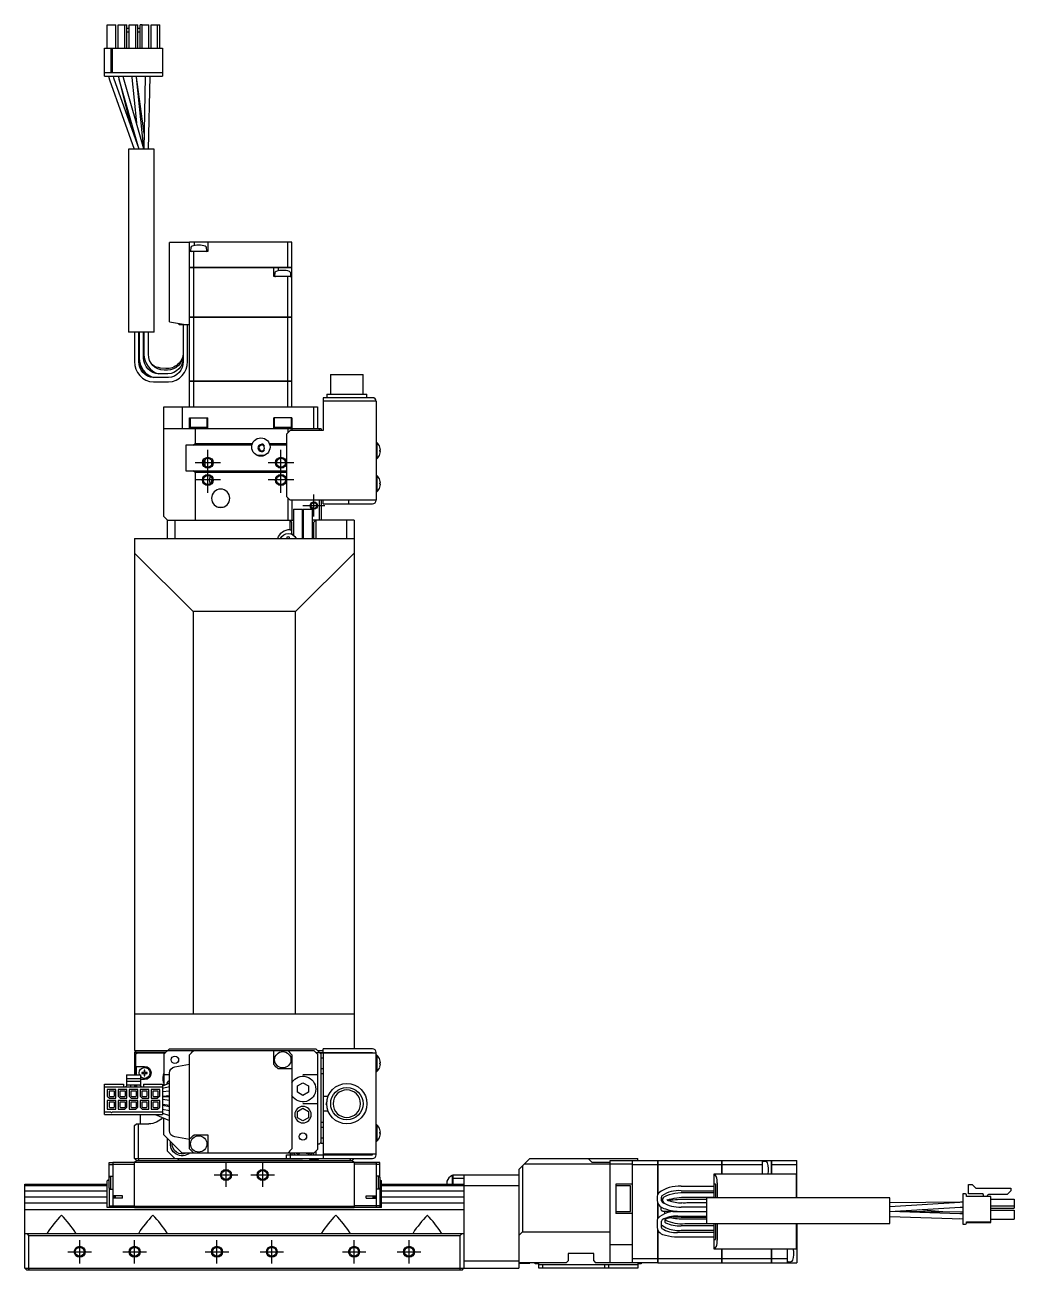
# Model space of a CAD drawing. Extents: x 0 to 1149, y -8 to 939.
# Drawn here: x 878.3 to 1148.7, y 300.2 to 640.6 of the extents above; entities that cross this region are included whole.
import ezdxf

# ---------------------------------------------------------------- set-up
doc = ezdxf.new("R2010")
doc.units = 0
doc.header["$LTSCALE"] = 0.5
doc.linetypes.add('CENTER', pattern=[50.8, 31.75, -6.35, 6.35, -6.35])
for name, color, linetype in [('MSM_CENTER', 1, 'CENTER'), ('MSM_CONTINUOUS', 7, 'CONTINUOUS'), ('MSM_NARROW', 5, 'CONTINUOUS')]:
    doc.layers.add(name, color=color, linetype=linetype)

msp = doc.modelspace()

# ---------------------------------------------------------------- linework, layer by layer
at = {"layer": 'MSM_CENTER'}
for p, q in [((928.32, 512.65), (928.32, 524.35)), ((948.32, 512.65), (948.32, 524.35)), ((931.82, 520.85), (924.82, 520.85)), ((951.82, 520.85), (944.82, 520.85)), ((931.82, 516.15), (924.82, 516.15)), ((951.82, 516.15), (944.82, 516.15)), ((957.32, 506.15), (957.32, 512.15)), ((954.32, 509.15), (960.32, 509.15)), ((933.32, 322.92), (933.32, 329.38)), ((943.32, 322.92), (943.32, 329.38)), ((930.09, 326.15), (936.55, 326.15)), ((940.09, 326.15), (946.55, 326.15)), ((893.32, 301.92), (893.32, 308.38)), ((908.32, 301.92), (908.32, 308.38)), ((930.82, 301.92), (930.82, 308.38)), ((945.82, 301.92), (945.82, 308.38)), ((968.32, 301.92), (968.32, 308.38)), ((983.32, 301.92), (983.32, 308.38)), ((890.09, 305.15), (896.55, 305.15)), ((905.09, 305.15), (911.55, 305.15)), ((927.59, 305.15), (934.05, 305.15)), ((942.59, 305.15), (949.05, 305.15)), ((965.09, 305.15), (971.55, 305.15)), ((980.09, 305.15), (986.55, 305.15))]:
    msp.add_line(p, q, dxfattribs=at)
at = {"layer": 'MSM_CONTINUOUS'}
for p, q in [((900.8, 634.2), (900.8, 640.55)), ((900.8, 640.55), (903.2, 640.55)), ((903.2, 634.2), (903.2, 640.55)), ((903.8, 640.55), (905.6, 640.55)), ((903.8, 634.2), (903.8, 640.55)), ((905.6, 634.2), (905.6, 640.55)), ((905.6, 640.55), (906.2, 640.55)), ((906.2, 634.2), (906.2, 640.55)), ((906.8, 634.2), (906.8, 640.55)), ((906.8, 640.55), (908.6, 640.55)), ((908.6, 634.2), (908.6, 640.55)), ((908.6, 640.55), (909.2, 640.55)), ((909.2, 634.2), (909.2, 640.55)), ((909.8, 634.2), (909.8, 640.55)), ((910.4, 640.55), (909.8, 640.55)), ((910.4, 634.2), (910.4, 640.55)), ((910.4, 640.55), (912.2, 640.55)), ((912.2, 634.2), (912.2, 640.55)), ((912.8, 634.2), (912.8, 640.55)), ((912.8, 640.55), (914.6, 640.55)), ((914.6, 634.2), (914.6, 640.55)), ((914.6, 640.55), (915.2, 640.55)), ((915.2, 634.2), (915.2, 640.55)), ((906.2, 639.66), (906.8, 639.66)), ((906.2, 638.66), (906.8, 638.66)), ((909.2, 639.66), (909.8, 639.66)), ((909.2, 638.66), (909.8, 638.66)), ((900.07, 626.55), (900.07, 634.2)), ((900.07, 634.2), (915.92, 634.2)), ((901.85, 634.2), (901.85, 627.57)), ((902.15, 634.2), (902.15, 627.57)), ((915.92, 634.2), (915.92, 626.55)), ((900.07, 627.57), (915.92, 627.57)), ((900.07, 626.55), (915.92, 626.55)), ((901.18, 626.55), (901.44, 625.52)), ((902.67, 625.96), (902.5, 626.55)), ((902.67, 625.95), (902.51, 626.55)), ((903.85, 626.55), (903.99, 625.79)), ((903.86, 626.55), (904.03, 625.7)), ((905.29, 626.06), (905.17, 626.55)), ((907.53, 626.55), (907.56, 626.14)), ((908.85, 626.27), (908.83, 626.55)), ((911.22, 626.47), (910.82, 606.55)), ((911.22, 626.55), (911.22, 626.47)), ((911.22, 626.55), (911.22, 626.4)), ((912.12, 606.55), (912.52, 626.45)), ((912.52, 626.45), (912.52, 626.55)), ((901.44, 625.52), (908.18, 606.55)), ((909.56, 606.55), (902.67, 625.96)), ((903.99, 625.79), (907.1, 613.48)), ((904.03, 625.7), (909.23, 607.49)), ((910.82, 606.64), (905.29, 626.06)), ((907.56, 626.14), (908.8, 613.74)), ((910.81, 606.68), (908.85, 626.27)), ((910.9, 610.85), (908.86, 626.31)), ((913.67, 606.55), (906.67, 606.55)), ((906.67, 606.55), (906.67, 556.55)), ((913.67, 556.55), (913.67, 606.55)), ((917.82, 559.42), (917.82, 581.05)), ((923.32, 581.05), (917.82, 581.05)), ((923.32, 543.15), (923.32, 581.15)), ((951.32, 581.15), (923.32, 581.15)), ((923.65, 579.63), (923.59, 578.86)), ((924.57, 581.15), (924.57, 580.21)), ((928.05, 578.86), (927.98, 579.63)), ((928.32, 581.15), (928.32, 578.65)), ((950.16, 574.26), (950.16, 581.15)), ((951.32, 574.26), (951.32, 581.15)), ((928.32, 578.65), (923.32, 578.65)), ((924.47, 574.26), (924.47, 578.65)), ((923.32, 574.26), (951.32, 574.26)), ((951.32, 574.25), (923.32, 574.25)), ((923.33, 574.25), (923.33, 574.26)), ((924.47, 560.65), (924.47, 574.25)), ((924.48, 574.25), (924.48, 574.26)), ((946.32, 571.75), (946.32, 574.25)), ((946.65, 572.74), (946.59, 571.97)), ((947.57, 574.25), (947.57, 573.32)), ((950.15, 574.25), (950.15, 574.26)), ((951.05, 571.97), (950.98, 572.74)), ((951.31, 574.25), (951.31, 574.26)), ((951.32, 560.65), (951.32, 574.25)), ((951.32, 571.75), (946.32, 571.75)), ((950.16, 560.65), (950.16, 571.75)), ((917.82, 559.42), (922.72, 558.55)), ((920.52, 558.55), (920.52, 558.94)), ((923.32, 558.55), (920.52, 558.55)), ((921.57, 558.55), (921.57, 548.55)), ((922.77, 548.55), (922.77, 558.55)), ((923.32, 560.65), (951.32, 560.65)), ((951.32, 560.64), (923.32, 560.64)), ((923.33, 560.65), (923.33, 560.64)), ((924.47, 543.15), (924.47, 560.64)), ((924.48, 560.65), (924.48, 560.64)), ((950.15, 560.65), (950.15, 560.64)), ((950.16, 543.15), (950.16, 560.64)), ((951.31, 560.65), (951.31, 560.64)), ((951.32, 543.15), (951.32, 560.64)), ((913.67, 556.55), (906.67, 556.55)), ((908.27, 556.55), (908.27, 548.55)), ((909.47, 548.55), (909.47, 556.55)), ((909.57, 556.55), (909.57, 549.55)), ((910.77, 549.55), (910.77, 556.55)), ((910.87, 556.55), (910.87, 549.55)), ((912.07, 550.55), (912.07, 556.55)), ((910.92, 548.84), (910.77, 550.05)), ((910.87, 549.55), (910.92, 548.84)), ((910.92, 548.84), (910.93, 548.81)), ((910.93, 548.81), (910.92, 548.84)), ((921.57, 551.03), (921.56, 550.8)), ((917.41, 545.15), (914.93, 545.15)), ((916.8, 546.63), (915.42, 546.75)), ((917.26, 546.15), (916.38, 546.15)), ((961.89, 544.95), (970.74, 544.95)), ((961.89, 544.95), (961.89, 539.65)), ((970.74, 539.65), (970.74, 544.95)), ((913.47, 544.16), (913.51, 544.15)), ((917.57, 544.15), (913.47, 544.15)), ((913.47, 542.95), (917.57, 542.95)), ((923.32, 543.15), (951.32, 543.15)), ((923.32, 536.15), (923.32, 543.14)), ((951.32, 543.14), (923.32, 543.14)), ((923.33, 543.15), (923.33, 543.14)), ((924.47, 536.15), (924.47, 543.14)), ((924.48, 543.15), (924.48, 543.14)), ((950.15, 543.15), (950.15, 543.14)), ((950.16, 536.15), (950.16, 543.14)), ((951.31, 543.15), (951.31, 543.14)), ((951.32, 536.15), (951.32, 543.14)), ((959.82, 538.65), (959.82, 529.65)), ((973.32, 538.65), (959.82, 538.65)), ((960.82, 539.65), (971.82, 539.65)), ((960.82, 539.65), (960.82, 538.65)), ((971.82, 538.65), (971.82, 539.65)), ((916.32, 536.15), (958.32, 536.15)), ((916.32, 506.15), (916.32, 536.15)), ((921.32, 536.15), (921.32, 530.15)), ((957.32, 530.15), (957.32, 536.15)), ((958.32, 536.15), (958.32, 530.15)), ((974.32, 537.65), (959.82, 537.65)), ((974.32, 537.65), (974.32, 510.65)), ((923.32, 533.15), (928.32, 533.15)), ((923.32, 530.15), (923.32, 533.15)), ((923.47, 533.15), (923.47, 530.55)), ((928.17, 530.55), (928.17, 533.15)), ((928.32, 530.15), (928.32, 533.15)), ((951.32, 533.15), (946.32, 533.15)), ((946.32, 530.15), (946.32, 533.15)), ((946.47, 533.15), (946.47, 530.55)), ((951.17, 530.55), (951.17, 533.15)), ((951.32, 533.15), (951.32, 529.65)), ((959.32, 530.15), (916.32, 530.15)), ((923.47, 530.55), (928.17, 530.55)), ((924.82, 530.15), (924.82, 526.15)), ((946.47, 530.55), (951.17, 530.55)), ((950.82, 529.65), (949.82, 528.65)), ((949.82, 528.65), (949.82, 511.65)), ((950.32, 529.15), (950.32, 530.15)), ((959.82, 529.65), (950.82, 529.65)), ((958.82, 529.65), (958.82, 530.15)), ((959.32, 530.15), (959.32, 529.65)), ((922.32, 525.65), (922.32, 518.65)), ((940.37, 525.65), (922.32, 525.65)), ((924.32, 525.65), (924.82, 526.15)), ((924.82, 526.15), (940.53, 526.15)), ((945.11, 526.15), (949.82, 526.15)), ((949.82, 525.65), (945.27, 525.65)), ((974.5, 526.4), (974.32, 526.4)), ((974.5, 526.4), (974.5, 521.9)), ((975.35, 525.13), (975.35, 525.13)), ((975.35, 524.33), (975.51, 524.33)), ((975.35, 523.97), (975.35, 524.33)), ((929.32, 521.57), (929.32, 520.15)), ((941.73, 522.9), (943.91, 522.9)), ((974.32, 521.9), (974.5, 521.9)), ((975.51, 523.97), (975.35, 523.97)), ((975.35, 523.18), (975.35, 523.18)), ((922.32, 518.65), (949.82, 518.65)), ((924.82, 518.15), (924.32, 518.65)), ((924.82, 518.15), (924.82, 505.15)), ((949.82, 518.15), (924.82, 518.15)), ((929.33, 520.15), (929.32, 520.15)), ((929.32, 516.25), (929.54, 516.25)), ((929.32, 516.25), (929.32, 515.44)), ((974.5, 517.4), (974.32, 517.4)), ((974.5, 517.4), (974.5, 512.9)), ((975.35, 516.13), (975.35, 516.13)), ((975.35, 515.33), (975.51, 515.33)), ((975.35, 514.97), (975.35, 515.33)), ((975.51, 514.97), (975.35, 514.97)), ((975.35, 514.18), (975.35, 514.18)), ((949.82, 511.65), (950.82, 510.65)), ((950.32, 505.15), (950.32, 511.15)), ((974.32, 510.65), (950.82, 510.65)), ((951.32, 510.65), (951.32, 505.15)), ((958.82, 505.15), (958.82, 510.65)), ((959.32, 510.65), (959.32, 505.15)), ((959.82, 509.65), (959.82, 510.65)), ((966.82, 510.65), (966.82, 509.65)), ((974.32, 512.9), (974.5, 512.9)), ((931.12, 508.75), (932.52, 508.75)), ((951.72, 508.15), (954.22, 508.15)), ((951.72, 508.15), (951.72, 501.04)), ((954.22, 500.15), (954.22, 508.15)), ((954.42, 508.15), (956.92, 508.15)), ((954.42, 508.15), (954.42, 500.15)), ((956.92, 500.15), (956.92, 508.15)), ((959.82, 509.65), (973.32, 509.65)), ((916.32, 506.15), (917.32, 505.15)), ((917.32, 500.15), (917.32, 505.15)), ((917.32, 505.15), (951.72, 505.15)), ((919.32, 505.15), (919.32, 500.15)), ((950.82, 502.65), (950.82, 505.15)), ((951.32, 504.65), (950.82, 505.15)), ((951.32, 501.35), (951.32, 504.65)), ((954.42, 505.15), (954.22, 505.15)), ((968.32, 505.15), (956.92, 505.15)), ((957.82, 505.15), (957.32, 504.65)), ((957.32, 500.15), (957.32, 504.65)), ((957.82, 505.15), (957.82, 500.15)), ((966.32, 500.15), (966.32, 505.15)), ((968.32, 505.15), (968.32, 360.65)), ((949.95, 500.56), (949.95, 500.15)), ((950.69, 500.15), (950.69, 500.56)), ((951.32, 502.11), (950.82, 502.65)), ((908.32, 500.15), (968.32, 500.15)), ((908.32, 500.15), (908.32, 360.15)), ((924.32, 480.15), (908.32, 496.15)), ((968.32, 496.15), (952.32, 480.15)), ((952.32, 480.15), (924.32, 480.15)), ((924.32, 480.15), (924.32, 370.15)), ((952.32, 370.15), (952.32, 480.15)), ((968.32, 370.15), (908.32, 370.15)), ((908.32, 360.15), (957.32, 360.15)), ((908.82, 360.15), (908.32, 359.65)), ((908.32, 359.65), (908.32, 353.53)), ((916.82, 359.65), (908.32, 359.65)), ((909.02, 359.65), (908.52, 359.15)), ((908.52, 359.15), (908.52, 353.53)), ((909.07, 359.55), (908.57, 359.05)), ((908.57, 359.05), (908.57, 355.85)), ((909.07, 359.55), (916.72, 359.55)), ((917.82, 360.65), (916.32, 359.15)), ((916.32, 359.15), (916.32, 350.62)), ((917.82, 360.65), (957.82, 360.65)), ((923.32, 333.31), (923.32, 359)), ((946.32, 356.4), (946.32, 360.15)), ((951.32, 359), (951.32, 333.31)), ((958.32, 359.15), (957.32, 360.15)), ((959.32, 359.15), (957.82, 360.65)), ((957.82, 359.65), (973.32, 359.65)), ((958.32, 360.15), (959.82, 360.15)), ((958.32, 359.15), (958.32, 333.15)), ((958.92, 359.55), (967.57, 359.55)), ((959.32, 334.77), (959.32, 359.54)), ((973.32, 359.54), (959.32, 359.54)), ((959.82, 358.1), (959.32, 358.1)), ((959.82, 359.65), (959.82, 360.65)), ((973.32, 360.65), (959.82, 360.65)), ((959.82, 359.45), (959.82, 331.85)), ((974.32, 359.45), (959.82, 359.45)), ((967.57, 359.55), (967.58, 359.54)), ((967.62, 359.65), (967.73, 359.54)), ((968.32, 359.54), (968.32, 359.65)), ((973.32, 359.45), (973.32, 359.65)), ((974.32, 331.65), (974.32, 359.65)), ((974.5, 358.9), (974.32, 358.9)), ((974.5, 358.9), (974.5, 354.4)), ((975.35, 357.63), (975.35, 357.63)), ((908.57, 355.85), (911.02, 355.85)), ((908.77, 355.85), (908.77, 353.53)), ((910.89, 354.18), (910.27, 354.18)), ((910.27, 354.18), (910.27, 353.93)), ((911.14, 354.8), (910.89, 354.8)), ((910.89, 354.8), (910.89, 354.18)), ((911.14, 354.18), (911.14, 354.8)), ((911.77, 354.18), (911.14, 354.18)), ((911.77, 353.93), (911.77, 354.18)), ((919.31, 355.75), (923.32, 356.45)), ((951.32, 355.15), (947.57, 355.15)), ((959.82, 355.21), (959.32, 355.21)), ((974.32, 354.4), (974.5, 354.4)), ((975.35, 356.47), (975.35, 356.83)), ((975.35, 356.83), (975.51, 356.83)), ((975.51, 356.47), (975.35, 356.47)), ((975.35, 355.68), (975.35, 355.68)), ((900.07, 342.68), (900.07, 350.96)), ((900.07, 350.96), (905.27, 350.96)), ((905.27, 350.96), (905.27, 350.25)), ((906.07, 353.53), (906.07, 350.5)), ((906.07, 353.53), (909.93, 353.53)), ((906.07, 352.51), (909.93, 352.51)), ((906.07, 351.81), (909.93, 351.81)), ((906.07, 350.81), (909.93, 350.81)), ((907.17, 350.81), (907.17, 350.25)), ((908.32, 350.81), (908.32, 350.25)), ((908.52, 350.25), (908.52, 350.81)), ((908.57, 350.81), (908.57, 350.25)), ((908.82, 350.81), (908.82, 350.25)), ((909.93, 353.53), (909.93, 350.5)), ((911.02, 352.25), (909.93, 352.25)), ((910.27, 353.93), (910.89, 353.93)), ((910.73, 350.96), (910.73, 350.25)), ((910.73, 350.96), (915.92, 350.96)), ((910.89, 353.93), (910.89, 353.3)), ((910.89, 353.3), (911.14, 353.3)), ((911.14, 353.3), (911.14, 353.93)), ((911.14, 353.93), (911.77, 353.93)), ((917.82, 351.26), (915.92, 350.45)), ((915.92, 350.96), (915.92, 342.68)), ((916.09, 351.92), (916.09, 353.08)), ((916.32, 353.65), (917.82, 353.65)), ((917.82, 338.33), (917.82, 353.97)), ((952.82, 350.52), (954.32, 351.39)), ((954.32, 353.65), (958.32, 353.65)), ((954.32, 351.39), (955.82, 350.52)), ((959.82, 353.77), (959.32, 353.77)), ((900.07, 350.25), (915.92, 350.25)), ((900.8, 349.52), (900.8, 347.72)), ((903.2, 349.52), (900.8, 349.52)), ((900.8, 347.72), (901.4, 347.12)), ((901.31, 349.07), (901.31, 347.82)), ((902.78, 349.07), (901.31, 349.07)), ((901.31, 347.82), (901.56, 347.57)), ((901.56, 347.57), (902.53, 347.57)), ((902.53, 347.57), (902.78, 347.82)), ((902.78, 347.82), (902.78, 349.07)), ((903.2, 347.12), (903.2, 349.52)), ((903.8, 349.52), (903.8, 347.72)), ((906.2, 349.52), (903.8, 349.52)), ((903.8, 347.72), (904.4, 347.12)), ((904.31, 349.07), (904.31, 347.82)), ((905.78, 349.07), (904.31, 349.07)), ((904.31, 347.82), (904.56, 347.57)), ((904.56, 347.57), (905.53, 347.57)), ((905.53, 347.57), (905.78, 347.82)), ((905.78, 347.82), (905.78, 349.07)), ((906.2, 347.12), (906.2, 349.52)), ((906.8, 349.52), (906.8, 347.72)), ((909.2, 349.52), (906.8, 349.52)), ((906.8, 347.72), (907.4, 347.12)), ((907.31, 349.07), (907.31, 347.82)), ((908.78, 349.07), (907.31, 349.07)), ((907.31, 347.82), (907.56, 347.57)), ((907.56, 347.57), (908.53, 347.57)), ((908.52, 350.5), (908.57, 350.5)), ((908.53, 347.57), (908.78, 347.82)), ((908.78, 347.82), (908.78, 349.07)), ((909.2, 347.12), (909.2, 349.52)), ((909.8, 349.52), (909.8, 347.72)), ((912.2, 349.52), (909.8, 349.52)), ((909.8, 347.72), (910.4, 347.12)), ((910.31, 349.07), (910.31, 347.82)), ((911.78, 349.07), (910.31, 349.07)), ((910.31, 347.82), (910.56, 347.57)), ((910.56, 347.57), (911.53, 347.57)), ((911.53, 347.57), (911.78, 347.82)), ((911.78, 347.82), (911.78, 349.07)), ((912.2, 347.12), (912.2, 349.52)), ((912.8, 349.52), (912.8, 347.12)), ((915.2, 349.52), (912.8, 349.52)), ((913.31, 349.07), (913.31, 347.82)), ((914.78, 349.07), (913.31, 349.07)), ((913.31, 347.82), (913.56, 347.57)), ((913.56, 347.57), (914.53, 347.57)), ((914.53, 347.57), (914.78, 347.82)), ((915.2, 347.72), (914.6, 347.12)), ((914.78, 347.82), (914.78, 349.07)), ((915.2, 347.72), (915.2, 349.52)), ((915.92, 349.91), (917.82, 350.32)), ((917.82, 349.09), (915.92, 348.93)), ((915.92, 347.73), (917.82, 347.89)), ((917.82, 347.56), (915.92, 347.52)), ((916.09, 347.53), (916.09, 347.74)), ((916.32, 347.76), (916.32, 347.53)), ((952.82, 348.79), (952.82, 350.52)), ((954.32, 347.92), (952.82, 348.79)), ((955.82, 348.79), (954.32, 347.92)), ((955.82, 350.52), (955.82, 348.79)), ((961.19, 347.65), (959.82, 347.65)), ((900.8, 346.52), (900.8, 344.12)), ((903.2, 346.52), (900.8, 346.52)), ((900.8, 344.12), (903.2, 344.12)), ((901.31, 346.07), (901.31, 344.82)), ((902.78, 346.07), (901.31, 346.07)), ((901.31, 344.82), (901.56, 344.57)), ((901.4, 347.12), (903.2, 347.12)), ((901.56, 344.57), (902.53, 344.57)), ((902.53, 344.57), (902.78, 344.82)), ((902.78, 344.82), (902.78, 346.07)), ((903.2, 344.12), (903.2, 346.52)), ((903.8, 346.52), (903.8, 344.12)), ((906.2, 346.52), (903.8, 346.52)), ((903.8, 344.12), (905.6, 344.12)), ((904.31, 346.07), (904.31, 344.82)), ((905.78, 346.07), (904.31, 346.07)), ((904.31, 344.82), (904.56, 344.57)), ((904.4, 347.12), (906.2, 347.12)), ((904.56, 344.57), (905.53, 344.57)), ((905.53, 344.57), (905.78, 344.82)), ((905.6, 344.12), (906.2, 344.72)), ((905.78, 344.82), (905.78, 346.07)), ((906.2, 344.72), (906.2, 346.52)), ((906.8, 346.52), (906.8, 344.12)), ((909.2, 346.52), (906.8, 346.52)), ((906.8, 344.12), (908.6, 344.12)), ((907.31, 346.07), (907.31, 344.82)), ((908.78, 346.07), (907.31, 346.07)), ((907.31, 344.82), (907.56, 344.57)), ((907.4, 347.12), (909.2, 347.12)), ((907.56, 344.57), (908.53, 344.57)), ((908.53, 344.57), (908.78, 344.82)), ((908.6, 344.12), (909.2, 344.72)), ((908.78, 344.82), (908.78, 346.07)), ((909.2, 344.72), (909.2, 346.52)), ((909.8, 346.52), (909.8, 344.72)), ((912.2, 346.52), (909.8, 346.52)), ((910.4, 344.12), (909.8, 344.72)), ((910.31, 346.07), (910.31, 344.82)), ((911.78, 346.07), (910.31, 346.07)), ((910.31, 344.82), (910.56, 344.57)), ((910.4, 347.12), (912.2, 347.12)), ((910.4, 344.12), (912.2, 344.12)), ((910.56, 344.57), (911.53, 344.57)), ((911.53, 344.57), (911.78, 344.82)), ((911.78, 344.82), (911.78, 346.07)), ((912.2, 344.12), (912.2, 346.52)), ((912.8, 347.12), (914.6, 347.12)), ((912.8, 346.52), (912.8, 344.12)), ((915.2, 346.52), (912.8, 346.52)), ((912.8, 344.12), (914.6, 344.12)), ((913.31, 346.07), (913.31, 344.82)), ((914.78, 346.07), (913.31, 346.07)), ((913.31, 344.82), (913.56, 344.57)), ((913.56, 344.57), (914.53, 344.57)), ((914.53, 344.57), (914.78, 344.82)), ((914.6, 344.12), (915.2, 344.72)), ((914.78, 344.82), (914.78, 346.07)), ((915.2, 344.72), (915.2, 346.52)), ((917.82, 346.49), (915.92, 346.76)), ((915.92, 345.55), (917.82, 345.28)), ((915.92, 345.26), (917.82, 344.9)), ((917.82, 343.68), (915.92, 344.04)), ((916.32, 345.18), (916.32, 345.49)), ((952.82, 343.52), (954.32, 344.39)), ((958.32, 345.65), (954.32, 345.65)), ((954.32, 344.39), (955.82, 343.52)), ((960.84, 346.17), (960.54, 345.65)), ((960.54, 345.65), (960.84, 345.14)), ((900.07, 343.39), (901.85, 343.39)), ((900.07, 342.68), (915.92, 342.68)), ((901.85, 343.29), (901.85, 343.39)), ((902.15, 343.39), (915.92, 343.39)), ((902.15, 343.39), (902.15, 343.29)), ((909.82, 342.68), (909.82, 340.15)), ((913.97, 342.68), (917.82, 341.05)), ((915.92, 343.03), (917.82, 342.42)), ((916.32, 337.15), (916.32, 341.69)), ((917.8, 342.36), (917.19, 342.62)), ((952.82, 341.79), (952.82, 343.52)), ((954.32, 340.92), (952.82, 341.79)), ((955.82, 341.79), (954.32, 340.92)), ((955.82, 343.52), (955.82, 341.79)), ((959.82, 340.54), (959.32, 340.54)), ((959.82, 343.65), (961.19, 343.65)), ((908.32, 339.65), (908.82, 340.15)), ((908.32, 330.66), (908.32, 339.65)), ((908.82, 340.15), (912.22, 340.15)), ((909.32, 340.15), (909.32, 330.65)), ((916.32, 337.15), (921.32, 332.15)), ((924.57, 337.15), (928.32, 337.15)), ((928.32, 337.15), (928.32, 332.15)), ((959.82, 339.1), (959.32, 339.1)), ((974.5, 339.9), (974.32, 339.9)), ((974.5, 339.9), (974.5, 335.4)), ((975.35, 338.63), (975.35, 338.63)), ((975.35, 337.47), (975.35, 337.83)), ((975.35, 337.83), (975.51, 337.83)), ((975.51, 337.47), (975.35, 337.47)), ((917.32, 332.65), (917.32, 336.15)), ((923.32, 335.85), (919.31, 336.56)), ((958.32, 334.65), (958.82, 334.65)), ((958.82, 334.65), (959.32, 335.15)), ((959.82, 336.21), (959.32, 336.21)), ((959.82, 334.77), (959.32, 334.77)), ((974.32, 335.4), (974.5, 335.4)), ((975.35, 336.68), (975.35, 336.68)), ((908.32, 330.65), (973.32, 330.65)), ((909.53, 330.15), (909.32, 330.65)), ((917.32, 332.65), (919.32, 330.65)), ((920.32, 330.45), (920.02, 330.15)), ((952.52, 330.45), (920.32, 330.45)), ((957.32, 332.15), (921.32, 332.15)), ((949.82, 330.65), (949.82, 331.65)), ((949.82, 331.65), (973.32, 331.65)), ((950.82, 332.15), (950.82, 330.65)), ((951.02, 330.45), (951.22, 330.65)), ((951.02, 330.45), (951.22, 330.65)), ((951.32, 332.15), (951.32, 331.65)), ((952.22, 331.65), (951.72, 332.15)), ((952.52, 330.45), (952.72, 330.65)), ((952.62, 330.55), (954.17, 330.55)), ((952.82, 332.06), (952.82, 331.65)), ((952.82, 332.05), (953.12, 332.05)), ((953.12, 332.05), (953.12, 332.06)), ((953.23, 331.94), (953.12, 332.05)), ((954.17, 330.55), (954.17, 330.65)), ((955.76, 331.65), (956.22, 332.15)), ((955.82, 331.65), (955.82, 331.72)), ((956.12, 330.45), (955.92, 330.65)), ((956.12, 330.45), (958.32, 330.45)), ((956.62, 330.15), (956.32, 330.45)), ((956.92, 332.15), (956.42, 331.65)), ((957.32, 332.15), (958.32, 333.15)), ((957.32, 331.65), (957.32, 332.15)), ((957.82, 332.65), (957.82, 331.65)), ((958.32, 330.45), (958.32, 330.65)), ((958.32, 330.45), (958.62, 330.15)), ((974.32, 331.85), (959.82, 331.85)), ((959.82, 331.65), (959.82, 330.65)), ((967.32, 330.65), (967.11, 330.15)), ((967.32, 331.65), (967.52, 331.85)), ((968.32, 331.85), (968.32, 331.65)), ((973.32, 331.65), (973.32, 331.85)), ((1013.32, 327.65), (1016.32, 330.65)), ((1016.32, 330.65), (1045.82, 330.65)), ((1032.32, 330.65), (1033.32, 329.65)), ((1045.82, 330.15), (1045.82, 330.65)), ((901.32, 329.55), (902.32, 329.55)), ((901.32, 325.55), (901.32, 329.55)), ((901.32, 329.05), (902.32, 329.05)), ((902.32, 329.65), (902.32, 317.25)), ((902.32, 329.65), (974.32, 329.65)), ((902.32, 329.15), (908.32, 329.15)), ((908.32, 329.65), (908.82, 330.15)), ((908.32, 317.15), (908.32, 329.65)), ((908.82, 330.15), (967.82, 330.15)), ((967.82, 330.15), (968.32, 329.65)), ((968.32, 329.65), (968.32, 317.15)), ((974.32, 329.15), (968.32, 329.15)), ((974.32, 329.65), (974.32, 317.25)), ((975.32, 329.55), (974.32, 329.55)), ((975.32, 329.05), (974.32, 329.05)), ((975.32, 325.55), (975.32, 329.55)), ((1013.32, 327.65), (1013.32, 300.65)), ((1014.32, 328.65), (1014.32, 310.65)), ((1044.32, 329.15), (1014.82, 329.15)), ((1033.32, 329.65), (1038.32, 329.65)), ((1038.32, 330.15), (1051.31, 330.15)), ((1038.32, 302.15), (1038.32, 330.15)), ((1044.32, 330.15), (1044.32, 302.15)), ((1044.32, 329), (1051.31, 329)), ((1051.31, 320.86), (1051.31, 330.15)), ((1051.32, 330.14), (1051.31, 330.14)), ((1051.32, 329), (1051.31, 329)), ((1051.32, 330.15), (1068.81, 330.15)), ((1051.32, 330.15), (1051.32, 320.88)), ((1051.32, 329), (1068.81, 329)), ((1068.81, 326.45), (1068.81, 330.15)), ((1068.82, 330.14), (1068.81, 330.14)), ((1068.82, 329), (1068.81, 329)), ((1068.82, 330.15), (1082.42, 330.15)), ((1068.82, 330.15), (1068.82, 326.45)), ((1068.82, 329), (1079.92, 329)), ((1079.92, 326.45), (1079.92, 330.15)), ((1080.9, 329.82), (1080.14, 329.88)), ((1082.42, 326.45), (1082.42, 330.15)), ((1082.42, 330.14), (1082.43, 330.14)), ((1082.42, 329), (1082.43, 329)), ((1082.43, 330.15), (1089.32, 330.15)), ((1082.43, 330.15), (1082.43, 326.45)), ((1082.43, 329), (1089.32, 329)), ((1089.32, 319.92), (1089.32, 330.15)), ((878.32, 300.65), (878.32, 323.65)), ((878.32, 323.65), (900.82, 323.65)), ((901.27, 324.85), (900.82, 324.58)), ((900.82, 317.25), (900.82, 324.58)), ((901.22, 325.55), (901.22, 324.82)), ((901.72, 325.55), (901.22, 325.55)), ((901.27, 325.55), (901.27, 322.55)), ((901.32, 325.85), (902.32, 325.85)), ((901.72, 325.85), (901.72, 322.25)), ((975.32, 325.85), (974.32, 325.85)), ((974.92, 325.85), (974.92, 322.25)), ((975.42, 325.55), (974.92, 325.55)), ((975.42, 322.55), (975.42, 325.55)), ((975.42, 324.82), (975.82, 324.58)), ((975.82, 317.25), (975.82, 324.58)), ((975.82, 323.65), (998.32, 323.65)), ((993.67, 324.49), (993.67, 323.65)), ((995.07, 326), (995.07, 323.65)), ((995.32, 326), (995.07, 326)), ((995.32, 326.15), (1013.32, 326.15)), ((995.32, 326.15), (995.32, 323.65)), ((998.32, 325.15), (995.32, 325.15)), ((998.32, 326.15), (998.32, 300.65)), ((1039.82, 323.65), (1039.82, 315.65)), ((1044.32, 323.65), (1039.82, 323.65)), ((1066.72, 326.45), (1089.22, 326.45)), ((1066.72, 319.92), (1066.72, 326.45)), ((1066.72, 326.35), (1067.32, 325.75)), ((1066.72, 323.75), (1067.11, 323.75)), ((1067.11, 323.75), (1067.11, 319.92)), ((1067.58, 323.97), (1067.58, 319.92)), ((1089.22, 319.92), (1089.22, 326.45)), ((1136.27, 323.53), (1137.27, 323.53)), ((1136.27, 321), (1136.27, 323.53)), ((1137.27, 323.53), (1138.29, 322.51)), ((900.82, 323.15), (878.32, 323.15)), ((900.82, 321.76), (878.32, 321.76)), ((878.32, 320.15), (900.82, 320.15)), ((901.27, 322.55), (901.72, 322.55)), ((901.32, 322.55), (901.32, 317.25)), ((901.32, 322.25), (902.32, 322.25)), ((905.02, 320.5), (902.32, 320.5)), ((902.32, 320.15), (903.12, 320.15)), ((903.12, 319.8), (903.12, 320.5)), ((905.02, 319.8), (905.02, 320.5)), ((971.62, 320.5), (974.32, 320.5)), ((971.62, 319.8), (971.62, 320.5)), ((973.52, 319.8), (973.52, 320.5)), ((973.52, 320.15), (974.32, 320.15)), ((975.32, 322.25), (974.32, 322.25)), ((974.92, 322.55), (975.42, 322.55)), ((975.32, 322.55), (975.32, 317.25)), ((998.32, 323.15), (975.82, 323.15)), ((998.32, 321.76), (975.82, 321.76)), ((975.82, 320.15), (998.32, 320.15)), ((1013.32, 323.15), (998.32, 323.15)), ((1043.82, 323.15), (1039.82, 323.15)), ((1043.82, 316.15), (1043.82, 323.15)), ((1051.12, 320.11), (1051.12, 319.15)), ((1052.32, 319.13), (1052.32, 320.11)), ((1066.72, 323.05), (1057.72, 323.05)), ((1057.72, 321.85), (1066.72, 321.85)), ((1066.72, 321.25), (1059.2, 321.25)), ((1059.2, 320.05), (1066.72, 320.05)), ((1134.72, 320.96), (1134.72, 312.68)), ((1135.44, 320.96), (1134.72, 320.96)), ((1135.74, 320.25), (1135.74, 320.66)), ((1142.37, 320.25), (1135.74, 320.25)), ((1140.12, 321), (1136.27, 321)), ((1138.29, 322.51), (1147.83, 322.51)), ((1140.27, 320.85), (1140.27, 320.25)), ((1141.42, 320.25), (1141.42, 320.53)), ((1146.83, 320.81), (1141.7, 320.81)), ((1142.37, 313.14), (1142.37, 320.25)), ((1147.83, 321.81), (1146.83, 320.81)), ((1147.83, 322.51), (1147.83, 321.81)), ((878.32, 318.54), (900.82, 318.54)), ((998.32, 316.65), (878.32, 316.65)), ((908.32, 317.25), (900.82, 317.25)), ((901.32, 317.75), (908.32, 317.75)), ((905.02, 319.8), (902.32, 319.8)), ((908.32, 317.65), (968.32, 317.65)), ((968.32, 317.15), (908.32, 317.15)), ((975.32, 317.75), (968.32, 317.75)), ((975.82, 317.25), (968.32, 317.25)), ((971.62, 319.8), (974.32, 319.8)), ((975.82, 318.54), (998.32, 318.54)), ((1051.31, 314.26), (1051.31, 318.5)), ((1051.32, 318.48), (1051.32, 314.27)), ((1052.15, 317.14), (1052.12, 316.95)), ((1052.28, 317.32), (1052.15, 317.14)), ((1052.64, 319.12), (1052.65, 319.07)), ((1052.65, 319.07), (1052.73, 318.87)), ((1053.84, 319.33), (1053.78, 319.48)), ((1064.72, 317.4), (1057.72, 317.4)), ((1064.72, 319.45), (1059.18, 319.45)), ((1059.3, 318.5), (1059.26, 318.5)), ((1064.72, 318.5), (1059.27, 318.5)), ((1064.72, 312.92), (1064.72, 319.92)), ((1114.72, 319.92), (1064.72, 319.92)), ((1114.72, 312.92), (1114.72, 319.92)), ((1134.39, 318.7), (1114.72, 318.55)), ((1133.86, 318.65), (1114.72, 317.45)), ((1114.74, 316.15), (1133.94, 317.35)), ((1129.2, 316.05), (1122.87, 316.66)), ((1134.72, 318.69), (1133.86, 318.65)), ((1133.94, 317.35), (1134.72, 317.39)), ((1134.72, 318.7), (1134.11, 318.7)), ((1134.72, 318.7), (1134.39, 318.7)), ((1142.37, 319.52), (1148.72, 319.52)), ((1142.37, 317.72), (1148.72, 317.72)), ((1142.37, 317.12), (1148.72, 317.12)), ((1148.72, 319.52), (1148.72, 317.12)), ((1039.82, 316.15), (1043.82, 316.15)), ((1044.32, 315.65), (1039.82, 315.65)), ((1051.12, 313.55), (1051.12, 311.81)), ((1052.32, 311.81), (1052.32, 313.55)), ((1053.12, 316.29), (1053.12, 316.23)), ((1053.12, 316.23), (1053.12, 315.83)), ((1053.12, 315.83), (1053.12, 315.79)), ((1053.12, 315.79), (1053.17, 315.57)), ((1053.32, 313.21), (1053.32, 313.95)), ((1055.66, 314.73), (1057.72, 314.65)), ((1064.72, 316.1), (1056.72, 316.1)), ((1056.72, 314.9), (1064.72, 314.9)), ((1057.72, 316.2), (1064.72, 316.2)), ((1057.72, 314.65), (1064.72, 314.65)), ((1064.72, 314.05), (1058.72, 314.05)), ((1133.93, 315.53), (1114.72, 316.15)), ((1114.72, 314.85), (1134.6, 314.21)), ((1134.05, 316.01), (1114.74, 316.15)), ((1133.88, 314.23), (1134.72, 314.21)), ((1134.72, 315.51), (1133.93, 315.53)), ((1134.72, 316.01), (1134.05, 316.01)), ((1134.6, 314.21), (1134.72, 314.21)), ((1135.74, 313.39), (1142.37, 313.39)), ((1135.74, 312.98), (1135.74, 313.39)), ((1142.37, 316.52), (1148.72, 316.52)), ((1142.37, 314.12), (1148.72, 314.12)), ((1148.72, 316.52), (1148.72, 314.12)), ((878.32, 310.15), (998.32, 310.15)), ((878.82, 310.15), (879.32, 309.65)), ((884.58, 310.15), (884.42, 310.28)), ((892.06, 310.15), (892.22, 310.28)), ((909.58, 310.15), (909.42, 310.28)), ((917.06, 310.15), (917.22, 310.28)), ((959.58, 310.15), (959.42, 310.28)), ((967.06, 310.15), (967.22, 310.28)), ((984.58, 310.15), (984.42, 310.28)), ((992.06, 310.15), (992.22, 310.28)), ((997.32, 309.65), (997.82, 310.15)), ((1014.32, 310.65), (1013.32, 309.65)), ((1014.32, 310.65), (1038.32, 310.65)), ((1051.31, 302.15), (1051.31, 311.21)), ((1051.32, 311.18), (1051.32, 302.15)), ((1066.72, 310.45), (1056.72, 310.45)), ((1066.72, 312.25), (1057.72, 312.25)), ((1057.72, 311.05), (1066.72, 311.05)), ((1058.72, 312.85), (1066.72, 312.85)), ((1064.72, 312.92), (1114.72, 312.92)), ((1066.72, 305.85), (1066.72, 312.92)), ((1067.11, 312.92), (1067.11, 308.55)), ((1067.58, 312.92), (1067.58, 308.33)), ((1089.22, 305.85), (1089.22, 312.92)), ((1089.32, 312.92), (1089.32, 302.15)), ((1134.72, 312.68), (1135.44, 312.68)), ((1135.74, 313.14), (1142.37, 313.14)), ((879.32, 309.65), (997.32, 309.65)), ((879.32, 309.65), (879.32, 300.66)), ((997.32, 300.66), (997.32, 309.65)), ((1038.32, 307.15), (1044.32, 307.15)), ((1056.72, 309.25), (1066.72, 309.25)), ((1066.72, 308.55), (1067.11, 308.55)), ((1067.32, 306.56), (1066.72, 305.96)), ((1033.82, 304.65), (1026.82, 304.65)), ((1026.82, 304.65), (1026.82, 302.65)), ((1033.82, 302.65), (1033.82, 304.65)), ((1044.32, 303.31), (1051.31, 303.31)), ((1051.32, 303.31), (1051.31, 303.31)), ((1051.32, 303.31), (1068.81, 303.31)), ((1089.22, 305.85), (1066.72, 305.85)), ((1068.81, 302.15), (1068.81, 305.85)), ((1068.82, 303.31), (1068.81, 303.31)), ((1068.82, 305.85), (1068.82, 302.15)), ((1068.82, 303.31), (1082.42, 303.31)), ((1082.42, 302.15), (1082.42, 305.85)), ((1082.42, 303.31), (1082.43, 303.31)), ((1082.43, 305.85), (1082.43, 302.15)), ((1082.43, 303.31), (1086.82, 303.31)), ((1086.82, 302.15), (1086.82, 305.85)), ((1089.22, 305.9), (1089.32, 305.9)), ((878.32, 300.65), (879.32, 300.65)), ((878.32, 300.65), (878.82, 300.15)), ((997.82, 300.15), (878.82, 300.15)), ((879.32, 300.66), (997.32, 300.66)), ((997.32, 300.65), (1013.32, 300.65)), ((997.82, 300.15), (998.32, 300.65)), ((998.32, 302.65), (1013.32, 302.65)), ((1026.32, 302.15), (1013.32, 302.15)), ((1013.32, 302.05), (1016.32, 302.05)), ((1016.32, 302.15), (1016.32, 302.05)), ((1017.82, 301.85), (1017.82, 302.15)), ((1018.82, 301.85), (1017.82, 301.85)), ((1018.82, 300.65), (1018.82, 302.15)), ((1018.82, 301.65), (1045.82, 301.65)), ((1045.82, 300.65), (1018.82, 300.65)), ((1019.82, 301.65), (1019.82, 300.65)), ((1026.32, 302.15), (1026.82, 302.65)), ((1033.82, 302.65), (1034.32, 302.15)), ((1051.31, 302.15), (1034.32, 302.15)), ((1036.82, 300.65), (1036.82, 301.65)), ((1037.82, 301.65), (1037.82, 300.65)), ((1045.82, 302.15), (1045.82, 300.65)), ((1046.82, 301.85), (1045.82, 301.85)), ((1046.82, 302.15), (1046.82, 301.85)), ((1051.32, 302.16), (1051.31, 302.16)), ((1051.32, 302.15), (1068.81, 302.15)), ((1068.82, 302.16), (1068.81, 302.16)), ((1068.82, 302.15), (1082.42, 302.15)), ((1082.42, 302.16), (1082.43, 302.16)), ((1082.43, 302.15), (1089.32, 302.15)), ((1087.03, 302.42), (1087.79, 302.49))]:
    msp.add_line(p, q, dxfattribs=at)
for centre, radius in [((942.82, 525.15), 2.5), ((928.32, 520.85), 1.23), ((948.32, 520.85), 1.23), ((928.32, 516.15), 1.23), ((948.32, 516.15), 1.23), ((957.32, 509.15), 0.783), ((919.32, 357.65), 1.02), ((919.32, 357.65), 1), ((948.82, 357.65), 2.23), ((966.32, 345.65), 5.5), ((966.32, 345.65), 4.42), ((954.32, 336.65), 1.01), ((954.32, 336.65), 1), ((925.82, 334.65), 2.23), ((933.32, 326.15), 1.23), ((943.32, 326.15), 1.23), ((893.32, 305.15), 1.23), ((908.32, 305.15), 1.23), ((930.82, 305.15), 1.23), ((945.82, 305.15), 1.23), ((968.32, 305.15), 1.23), ((983.32, 305.15), 1.23)]:
    msp.add_circle(centre, radius, dxfattribs=at)
at = {"layer": 'MSM_CONTINUOUS', "extrusion": (0, 0, -1)}
for centre, radius in [((-931.82, 511.15), 2.5), ((-966.32, 345.65), 3.75), ((-954.32, 342.65), 2.25)]:
    msp.add_circle(centre, radius, dxfattribs=at)
at = {"layer": 'MSM_CONTINUOUS'}
for centre, radius, start, end in [((923.79, 578.84), 0.2, 175, 251.8051), ((924.15, 579.58), 0.5, 107.6292, 175), ((925.82, 574.34), 6, 72.3708, 107.6292), ((927.48, 579.58), 0.5, 5, 72.3708), ((927.85, 578.84), 0.2, 288.1949, 5), ((946.79, 571.95), 0.2, 175, 270), ((947.15, 572.69), 0.5, 107.6292, 175), ((948.82, 567.45), 6, 72.3708, 107.6292), ((950.48, 572.69), 0.5, 5, 72.3708), ((950.85, 571.95), 0.2, 270, 5), ((913.67, 548.36), 5.41, 177.9067, 267.8727), ((915.14, 549.48), 5.57, 179.2277, 252.6191), ((916.46, 550.52), 5.59, 179.7079, 254.0346), ((917.36, 548.36), 5.41, 272.1863, 2.0343), ((973.32, 537.65), 1, 0, 90), ((942.8, 524.91), 0.811, 139.4017, 220.5983), ((943.19, 524.64), 1.29, 92.5385, 141.4735), ((943.19, 525.19), 1.29, 218.5265, 267.4615), ((942.96, 524.91), 0.709, 120.0332, 231.2999), ((943.08, 524.86), 0.765, 222.0231, 310.8878), ((943.08, 524.98), 0.721, 41.6502, 131.5871), ((943.14, 525.2), 0.726, 26.6896, 91.2089), ((943.14, 524.63), 0.726, 268.7911, 333.3104), ((942.79, 524.9), 1.01, 322.4813, 33.2132), ((972.52, 524.15), 3, 19.0021, 48.5904), ((972.52, 524.15), 2.99, 3.446, 18.9685), ((932.82, 520.85), 5.31, 169.1281, 190.8719), ((972.52, 524.15), 3, 311.4096, 340.9979), ((972.52, 524.15), 2.99, 341.0315, 356.554), ((930.22, 516.15), 1.52, 139.7536, 220.2174), ((972.52, 515.15), 3, 19.0021, 48.5904), ((972.52, 515.15), 3, 311.4096, 340.9979), ((972.52, 515.15), 2.99, 3.446, 18.9685), ((972.52, 515.15), 2.99, 341.0315, 356.554), ((973.32, 510.65), 1, 270, 0), ((950.32, 499.15), 1.45, 75.2162, 104.7838), ((950.82, 499.15), 2.25, 66.4218, 84.6446), ((973.32, 359.65), 1, 0, 90), ((972.52, 356.65), 3, 19.0021, 48.5904), ((972.52, 356.65), 2.99, 3.446, 18.9685), ((972.52, 356.65), 3, 311.4096, 340.9979), ((972.52, 356.65), 2.99, 341.0315, 356.554), ((917.89, 353.08), 1.8, 150.7305, 180), ((917.39, 351.92), 1.3, 180, 214.5885), ((972.52, 337.65), 3, 19.0021, 48.5904), ((972.52, 337.65), 2.99, 3.446, 18.9685), ((972.52, 337.65), 2.99, 341.0315, 356.554), ((972.52, 337.65), 3, 311.4096, 340.9979), ((909.82, 331.65), 1.8, 213.5573, 236.4427), ((952.97, 333.3), 1.25, 246.9261, 293.0739), ((954.47, 332.1), 1.25, 181.132, 201.1002), ((955.67, 333.3), 1.25, 246.9261, 293.0739), ((966.82, 331.65), 1.8, 303.5573, 326.251), ((973.32, 331.65), 1, 270, 0), ((1080.12, 329.68), 0.2, 85, 180), ((1080.86, 329.32), 0.5, 17.6292, 85), ((1075.62, 327.65), 6, 348.463, 17.6292), ((996.63, 323.15), 3.25, 118.7266, 155.6996), ((1063.08, 324.21), 4.51, 356.9565, 19.8759), ((1052.84, 320.07), 1.72, 139.0024, 178.8954), ((1056.96, 314.35), 8.74, 85.0197, 128.3235), ((1052.94, 320.03), 0.622, 138.9031, 173.0608), ((1056.97, 314.17), 7.72, 84.4381, 125.6687), ((1053.58, 319.37), 0.978, 128.7039, 194.8652), ((1058.28, 308.55), 12.73, 85.8454, 114.6186), ((1135.44, 320.66), 0.3, 0, 90), ((1140.12, 320.85), 0.15, 0, 90), ((1141.7, 320.53), 0.28, 90, 180), ((1053.83, 319.59), 2.75, 189.2724, 261.0568), ((1052.74, 316.93), 0.622, 178.1145, 264.9417), ((1053.18, 319.35), 0.889, 193.8661, 231.118), ((1057.14, 326.03), 8.65, 238.5524, 273.8561), ((1053.85, 319.32), 1.21, 201.8456, 229.7784), ((1057.53, 329.14), 12.93, 251.4264, 270.8555), ((1054.37, 319.99), 0.846, 231.4689, 266.9127), ((1058.44, 292.59), 26.87, 88.4238, 98.8516), ((1058.54, 332.25), 13.77, 252.1759, 267.1972), ((1058.54, 332.25), 13.77, 272.9984, 272.9996), ((910.75, 293.2), 31.38, 135.6092, 147.0188), ((865.89, 293.2), 31.38, 32.9812, 44.3908), ((935.75, 293.2), 31.38, 135.6092, 147.0188), ((890.89, 293.2), 31.38, 32.9812, 44.3908), ((985.75, 293.2), 31.38, 135.6092, 147.0188), ((940.89, 293.2), 31.38, 32.9812, 44.3908), ((1010.75, 293.2), 31.38, 135.6092, 147.0188), ((965.89, 293.2), 31.38, 32.9812, 44.3908), ((1052.57, 313.54), 1.45, 149.5973, 179.5942), ((1055.87, 309.73), 6.43, 82.4193, 135.037), ((1052.79, 313.48), 0.476, 123.7324, 171.3862), ((1056.24, 307.79), 7.13, 86.1621, 121.44), ((1056.44, 386.18), 69.98, 266.9256, 270.5083), ((1053.86, 313.53), 0.679, 120.1743, 142.5013), ((1053.55, 314), 0.266, 210.6087, 235.589), ((1054.24, 314.05), 1.25, 222.2163, 230.9064), ((1057.88, 323.79), 10.96, 245.8666, 274.385), ((1058.43, 300.85), 14.15, 96.6571, 110.3054), ((1053.67, 312.28), 2.6, 190.5511, 265.471), ((1056.78, 318.25), 7.25, 231.9863, 263.6299), ((1052.82, 311.91), 0.517, 191.8582, 224.7596), ((1056.21, 317.29), 6.86, 236.8577, 274.2662), ((1057.19, 320.96), 8.72, 244.6207, 273.4586), ((1056.85, 319.46), 8.45, 264.0847, 275.9153), ((1135.44, 312.98), 0.3, 270, 0), ((1056.6, 320.65), 11.39, 254.0263, 270.5737), ((1062.95, 308.11), 4.64, 340.4546, 2.713), ((1082.51, 304.65), 6, 342.3708, 11.537), ((877.82, 301.65), 1.8, 326.251, 326.4427), ((878.73, 300.12), 0.794, 2.4308, 42.2411), ((997.91, 300.12), 0.794, 137.7589, 177.5692), ((998.82, 301.65), 1.8, 213.5573, 213.749), ((1087.01, 302.62), 0.2, 198.1949, 275), ((1087.75, 302.99), 0.5, 275, 342.3708)]:
    msp.add_arc(centre, radius, start, end, dxfattribs=at)
at = {"layer": 'MSM_CONTINUOUS', "extrusion": (0, 0, -1)}
for centre, radius, start, end in [((-913.69, 548.37), 4.22, 272.931, 2.4936), ((-914.91, 549.45), 5.45, 293.9954, 358.8909), ((-915.06, 549.44), 4.29, 271.6879, 1.5108), ((-916.43, 550.51), 4.36, 270.6063, 0.5686), ((-917.18, 551), 4.39, 179.8692, 274.9179), ((-917.21, 550.51), 4.36, 179.4143, 269.4108), ((-917.28, 549.44), 4.29, 178.4433, 268.358), ((-917.36, 548.36), 4.22, 177.4296, 267.1458), ((-915.8, 551.11), 4.37, 275.0458, 307.0419), ((-950.82, 499.15), 3.5, 16.6015, 90), ((-950.32, 499.15), 2.35, 25.1843, 154.8157), ((-937.32, 346.15), 19, 42.5374, 47.4626), ((-937.32, 346.15), 19, 132.5374, 137.4636), ((-911.02, 354.05), 1.5, 339.7843, 316.6076), ((-911.02, 354.05), 1.8, 90, 270), ((-919.62, 353.97), 1.8, 0, 80), ((-960.36, 369.2), 19, 312.3336, 317.6664), ((-920.32, 349.65), 3.5, 21.4969, 44.4153), ((-954.32, 349.65), 3.5, 31.0027, 328.9973), ((-905.82, 350.5), 0.25, 180, 270), ((-910.18, 350.5), 0.25, 270, 0), ((-920.32, 349.65), 3.5, 323.1957, 328.8768), ((-902, 343.29), 0.15, 180, 0), ((-912.22, 345.15), 5, 221.5305, 270), ((-919.62, 338.33), 1.8, 280, 0), ((-937.36, 323.11), 19, 42.3336, 47.6664), ((-921.32, 334.65), 3.25, 230.2849, 12.0485), ((-921.32, 334.65), 2.75, 245.38, 4.9973), ((-937.32, 346.15), 19, 312.5364, 317.4626), ((-937.32, 346.15), 19, 222.5364, 227.4636), ((-1058.43, 306.29), 13.78, 70.6907, 93.2092), ((-1058.52, 343.78), 25.29, 268.3223, 271.4809), ((-1058.29, 329.85), 15.8, 268.4424, 283.4128), ((-1057.25, 302.71), 13.5, 84.8625, 92.0051)]:
    msp.add_arc(centre, radius, start, end, dxfattribs=at)
at = {"layer": 'MSM_NARROW'}
for centre, radius in [((928.32, 520.85), 1.5), ((948.32, 520.85), 1.5), ((928.32, 516.15), 1.5), ((948.32, 516.15), 1.5), ((957.32, 509.15), 1), ((933.32, 326.15), 1.5), ((943.32, 326.15), 1.5), ((893.32, 305.15), 1.5), ((908.32, 305.15), 1.5), ((930.82, 305.15), 1.5), ((945.82, 305.15), 1.5), ((968.32, 305.15), 1.5), ((983.32, 305.15), 1.5)]:
    msp.add_circle(centre, radius, dxfattribs=at)

doc.saveas('drawing.dxf')
